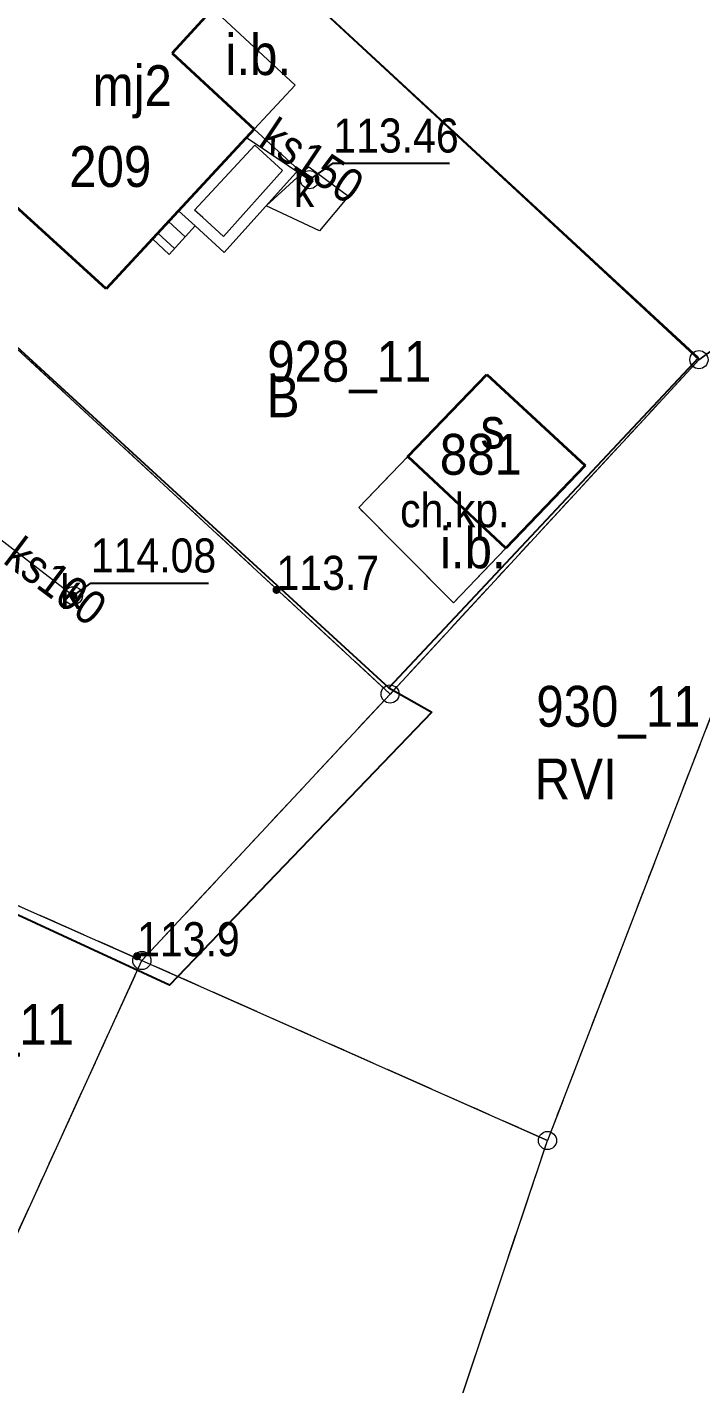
# Model space of a CAD drawing. Extents: x 6512885 to 6513481, y 5959590 to 5960000.
# Drawn here: x 6513145.2 to 6513174.9, y 5959660.7 to 5959720.5 of the extents above; entities that cross this region are included whole.
import ezdxf
from ezdxf.enums import TextEntityAlignment as Align

# ---------------------------------------------------------------- set-up
doc = ezdxf.new("R2010")
doc.units = 0
doc.header["$MEASUREMENT"] = 0
for name, pattern in [('2.0_1.0', [3, 2, -1]), ('217-1000', [2.8, 2.1, -0.7]), ('218-1000', [1.4, 0.7, -0.7]), ('219-1000', [0])]:
    doc.linetypes.add(name, pattern=pattern)
doc.layers.get('0').update_dxf_attribs({"color": 2, "linetype": 'CONTINUOUS', "lineweight": 5})
for name, color, linetype in [('202-Punkt graniczny stabilizowany trwale', 7, 'CONTINUOUS'), ('210-Oznaczenie użytku', 7, 'CONTINUOUS'), ('211-Nr działki', 7, 'CONTINUOUS'), ('217-Granica konturu klasyfikcyjnego', 7, 'CONTINUOUS'), ('218-Granica użytku', 7, 'CONTINUOUS'), ('219-Linia granicy', 7, 'CONTINUOUS'), ('312-Budynek (powierzchnia)', 7, 'CONTINUOUS'), ('312-Numer ewidencyjny budynku', 7, 'CONTINUOUS'), ('312-Numer ewidencyjny budynku-Atr124', 7, 'CONTINUOUS'), ('352-schody (powierzchnia)', 7, 'CONTINUOUS'), ('chodnik (powierzchnia)', 7, 'CONTINUOUS'), ('chodnik (powierzchnia)-Atr17', 7, 'CONTINUOUS'), ('inna budowla (powierzchnia)', 7, 'CONTINUOUS'), ('inna budowla (powierzchnia)-Atr17', 7, 'CONTINUOUS'), ('komora podziemna - przewód kanalizacyjny (powierzchnia)', 7, 'CONTINUOUS'), ('ogrodzenie trwałe (linia)', 7, 'CONTINUOUS'), ('przewód kanalizacyjny (linia)', 7, 'CONTINUOUS'), ('przewód kanalizacyjny (linia)-Atr1', 7, 'CONTINUOUS'), ('punkt o określonej wysokości (sieć kanalizacyjna)', 7, 'CONTINUOUS'), ('punkt o określonej wysokości (sieć kanalizacyjna)-Atr2', 7, 'CONTINUOUS'), ('punkt wysokościowy naturalny', 7, 'CONTINUOUS'), ('punkt wysokościowy naturalny-Atr2', 7, 'CONTINUOUS'), ('taras (powierzchnia)', 7, 'CONTINUOUS'), ('właz okrągły - siec kanalizacyjna (punkt)', 7, 'CONTINUOUS'), ('właz okrągły - siec kanalizacyjna (punkt)-Atr17', 7, 'CONTINUOUS')]:
    doc.layers.add(name, color=color, linetype=linetype)
doc.styles.get("Standard").update_dxf_attribs({"font": 'txt', "width": 0.75})
doc.linetypes.add('902-1000', pattern='A,5,0,[1,ksztalty.shx,S=1,R=0,X=0,Y=0],5', length=10)

# ---------------------------------------------------------------- blocks, each defined once
blk = doc.blocks.new('US22')
at = {"color": 0, "linetype": 'Continuous', "lineweight": 0}
blk.add_circle((0, 0), 0.4, dxfattribs=at)
blk = doc.blocks.new('PW01')
at = {"linetype": 'Continuous', "lineweight": 13}
h = blk.add_hatch(color=0, dxfattribs=at)
edge = h.paths.add_edge_path()
edge.add_arc((0, 0), 0.18, 0, 360)
blk = doc.blocks.new('202')
at = {"color": 0, "linetype": 'Continuous', "lineweight": 0}
blk.add_circle((0, 0), 0.4, dxfattribs=at)

msp = doc.modelspace()

# ---------------------------------------------------------------- linework, layer by layer
at = {"layer": '217-Granica konturu klasyfikcyjnego', "color": 3, "linetype": '217-1000', "lineweight": 13, "flags": 128}
for points in [[(6513145.35, 5959733.18), (6513174.81, 5959705.86)], [(6513161.21, 5959691.13), (6513131.67, 5959718.46)], [(6513183.91, 5959712.44), (6513168.14, 5959671.46)], [(6513174.81, 5959705.86), (6513183.91, 5959712.44)], [(6513174.81, 5959705.86), (6513161.21, 5959691.13)], [(6513150.28, 5959679.39), (6513161.21, 5959691.13)], [(6513150.28, 5959679.39), (6513136.56, 5959685.47)], [(6513142.13, 5959661.53), (6513150.28, 5959679.39)], [(6513168.14, 5959671.46), (6513150.28, 5959679.39)], [(6513156.31, 5959636.12), (6513168.14, 5959671.46)]]:
    msp.add_lwpolyline(points, dxfattribs=at)
at = {"layer": '218-Granica użytku', "color": 3, "linetype": '218-1000', "lineweight": 13, "flags": 128}
for points in [[(6513174.81, 5959705.86), (6513145.35, 5959733.18)], [(6513161.21, 5959691.13), (6513131.67, 5959718.46)], [(6513183.91, 5959712.44), (6513168.14, 5959671.46)], [(6513174.81, 5959705.86), (6513183.91, 5959712.44)], [(6513161.21, 5959691.13), (6513174.81, 5959705.86)], [(6513150.28, 5959679.39), (6513161.21, 5959691.13)], [(6513150.28, 5959679.39), (6513136.56, 5959685.47)], [(6513142.13, 5959661.53), (6513150.28, 5959679.39)], [(6513168.14, 5959671.46), (6513150.28, 5959679.39)], [(6513156.31, 5959636.12), (6513168.14, 5959671.46)]]:
    msp.add_lwpolyline(points, dxfattribs=at)
at = {"layer": '219-Linia granicy', "color": 7, "linetype": '219-1000', "lineweight": 13, "flags": 128}
for points in [[(6513145.35, 5959733.18), (6513174.81, 5959705.86)], [(6513131.67, 5959718.46), (6513161.21, 5959691.13)], [(6513183.91, 5959712.44), (6513168.14, 5959671.46)], [(6513183.91, 5959712.44), (6513174.81, 5959705.86)], [(6513161.21, 5959691.13), (6513174.81, 5959705.86)], [(6513111.53, 5959696.56), (6513150.28, 5959679.39)], [(6513150.28, 5959679.39), (6513161.21, 5959691.13)], [(6513142.13, 5959661.53), (6513150.28, 5959679.39)], [(6513150.28, 5959679.39), (6513168.14, 5959671.46)], [(6513156.31, 5959636.12), (6513168.14, 5959671.46)]]:
    msp.add_lwpolyline(points, dxfattribs=at)
at = {"layer": '312-Budynek (powierzchnia)', "color": 7, "linetype": 'Continuous', "lineweight": 35, "flags": 128}
for points in [[(6513153.41, 5959721.31), (6513151.62, 5959719.36)], [(6513151.62, 5959719.36), (6513155.23, 5959716.02)], [(6513148.7, 5959708.98), (6513140.71, 5959716.27)], [(6513155.23, 5959716.02), (6513148.7, 5959708.98)], [(6513161.99, 5959701.59), (6513165.47, 5959705.21)], [(6513165.47, 5959705.21), (6513169.8, 5959701.2)], [(6513166.3, 5959697.55), (6513161.99, 5959701.59)], [(6513169.8, 5959701.2), (6513166.3, 5959697.55)]]:
    msp.add_lwpolyline(points, dxfattribs=at)
at = {"layer": '352-schody (powierzchnia)', "color": 7, "linetype": 'Continuous', "lineweight": 18, "flags": 128}
msp.add_lwpolyline([(6513152.63, 5959711.75), (6513151.48, 5959710.5), (6513150.74, 5959711.18), (6513151.89, 5959712.42)], close=True, dxfattribs=at)
msp.add_lwpolyline([(6513152.63, 5959711.75), (6513151.48, 5959710.5), (6513150.74, 5959711.18), (6513151.89, 5959712.42)], close=True, dxfattribs=at)
for points in [[(6513152.191, 5959711.273), (6513151.454, 5959711.95)], [(6513151.717, 5959710.758), (6513150.978, 5959711.437)]]:
    msp.add_lwpolyline(points, dxfattribs=at)
at = {"layer": 'chodnik (powierzchnia)', "color": 7, "linetype": '2.0_1.0', "lineweight": 18, "flags": 128}
msp.add_lwpolyline([(6513159.83, 5959699.35), (6513161.99, 5959701.59), (6513166.3, 5959697.55), (6513164, 5959695.15)], close=True, dxfattribs=at)
at = {"layer": 'inna budowla (powierzchnia)', "color": 7, "linetype": 'Continuous', "lineweight": 18, "flags": 128}
for points in [[(6513153.41, 5959721.31), (6513157.03, 5959717.96), (6513155.23, 5959716.02), (6513151.62, 5959719.36)], [(6513159.83, 5959699.35), (6513161.99, 5959701.59), (6513166.3, 5959697.55), (6513164, 5959695.15)]]:
    msp.add_lwpolyline(points, close=True, dxfattribs=at)
at = {"layer": 'komora podziemna - przewód kanalizacyjny (powierzchnia)', "color": 34, "linetype": 'Continuous', "lineweight": 18, "flags": 128}
msp.add_lwpolyline([(6513157.63, 5959714.35), (6513159.38, 5959713.07), (6513158.1, 5959711.53), (6513155.75, 5959712.64)], close=True, dxfattribs=at)
at = {"layer": 'ogrodzenie trwałe (linia)', "color": 7, "linetype": '902-1000', "lineweight": 25, "flags": 128}
for points in [[(6513174.79, 5959705.94), (6513145.4, 5959733.11), (6513145.23, 5959732.95)], [(6513174.79, 5959705.94), (6513161.15, 5959691.4)]]:
    msp.add_lwpolyline(points, dxfattribs=at)
msp.add_lwpolyline([(6513163.05, 5959690.33), (6513151.49, 5959678.3), (6513123.11, 5959691.44), (6513111.64, 5959696.64), (6513121.98, 5959707.8), (6513131.7, 5959718.41), (6513161.15, 5959691.4)], close=True, dxfattribs=at)
at = {"layer": 'przewód kanalizacyjny (linia)', "color": 34, "linetype": 'Continuous', "lineweight": 18, "flags": 128}
for points in [[(6513154.89, 5959715.65), (6513157.66, 5959713.79)], [(6513147.26, 5959695.46), (6513142.3, 5959699.27)]]:
    msp.add_lwpolyline(points, dxfattribs=at)
at = {"layer": 'punkt o określonej wysokości (sieć kanalizacyjna)-Atr2', "color": 7, "flags": 128}
for points in [[(6513157.66, 5959713.79), (6513158.71, 5959714.52), (6513163.833, 5959714.52)], [(6513147.26, 5959695.46), (6513148.03, 5959696.02), (6513153.206, 5959696.02)]]:
    msp.add_lwpolyline(points, dxfattribs=at)
at = {"layer": 'taras (powierzchnia)', "color": 0, "lineweight": 13}
for p, q in [((6513151.89, 5959712.42), (6513155.23, 5959716.02)), ((6513155.23, 5959716.02), (6513157.17, 5959714.23)), ((6513152.6, 5959712.451), (6513155.257, 5959715.315)), ((6513155.257, 5959715.315), (6513156.47, 5959714.196)), ((6513156.47, 5959714.196), (6513153.874, 5959711.29)), ((6513157.17, 5959714.23), (6513153.91, 5959710.58)), ((6513152.63, 5959711.75), (6513151.89, 5959712.42)), ((6513152.966, 5959712.12), (6513152.6, 5959712.451)), ((6513153.874, 5959711.29), (6513152.966, 5959712.12)), ((6513153.91, 5959710.58), (6513152.63, 5959711.75))]:
    msp.add_line(p, q, dxfattribs=at)

# ---------------------------------------------------------------- block references
at = {"layer": '202-Punkt graniczny stabilizowany trwale', "color": 7, "linetype": 'Continuous', "lineweight": 13}
for p in [(6513174.81, 5959705.86), (6513161.21, 5959691.13), (6513150.28, 5959679.39), (6513168.14, 5959671.46)]:
    msp.add_blockref('202', p, dxfattribs=at)
at = {"layer": 'punkt o określonej wysokości (sieć kanalizacyjna)', "color": 34, "linetype": 'Continuous', "lineweight": 13}
for p in [(6513157.66, 5959713.79), (6513147.26, 5959695.46)]:
    msp.add_blockref('PW01', p, dxfattribs=at)
at = {"layer": 'punkt wysokościowy naturalny', "color": 7, "linetype": 'Continuous', "lineweight": 13}
for p in [(6513156.21, 5959695.72), (6513150.07, 5959679.58)]:
    msp.add_blockref('PW01', p, dxfattribs=at)
at = {"layer": 'właz okrągły - siec kanalizacyjna (punkt)', "color": 7, "linetype": 'Continuous', "lineweight": 13}
for p in [(6513157.66, 5959713.79), (6513147.26, 5959695.46)]:
    msp.add_blockref('US22', p, dxfattribs=at)

# ---------------------------------------------------------------- texts
at = {"layer": '210-Oznaczenie użytku', "color": 3, "linetype": 'Continuous', "lineweight": 18, "width": 0.9}
for s, p in [('B', (6513155.78, 5959703.32)), ('RVI', (6513167.58, 5959686.49))]:
    msp.add_text(s, height=1.8, dxfattribs=at).set_placement(p)
at = {"layer": '211-Nr działki', "color": 7, "linetype": 'Continuous', "lineweight": 18, "width": 0.9}
for s, p in [('928_11', (6513155.8, 5959706.69)), ('930_11', (6513167.65, 5959691.49))]:
    msp.add_text(s, height=1.8, dxfattribs=at).set_placement(p, align=Align.TOP_LEFT)
msp.add_text('723/2_11', height=1.8, dxfattribs=at).set_placement((6513138.26, 5959675.68))
at = {"layer": '312-Numer ewidencyjny budynku', "color": 7, "linetype": 'Continuous', "lineweight": 18, "width": 0.9}
msp.add_text('209', height=1.8, dxfattribs=at).set_placement((6513147.08, 5959715.27), align=Align.TOP_LEFT)
msp.add_text('881', height=1.8, dxfattribs=at).set_placement((6513163.4, 5959700.79))
at = {"layer": '312-Numer ewidencyjny budynku-Atr124', "color": 7, "width": 0.9}
msp.add_text('mj2', height=1.8, dxfattribs=at).set_placement((6513148.11, 5959717.03))
msp.add_text('s', height=1.8, dxfattribs=at).set_placement((6513165.73, 5959702.85), align=Align.MIDDLE_CENTER)
at = {"layer": 'chodnik (powierzchnia)-Atr17', "color": 7, "width": 0.9}
msp.add_text('ch.kp.', height=1.5, dxfattribs=at).set_placement((6513161.65, 5959698.48))
at = {"layer": 'inna budowla (powierzchnia)-Atr17', "color": 7, "width": 0.9}
for p in [(6513153.96, 5959718.4), (6513163.41, 5959696.67)]:
    msp.add_text('i.b.', height=1.8, dxfattribs=at).set_placement(p)
at = {"layer": 'przewód kanalizacyjny (linia)-Atr1', "color": 34, "width": 0.9}
msp.add_text('ks150', height=1.5, rotation=326.119, dxfattribs=at).set_placement((6513155.36, 5959715.34))
msp.add_text('ks100', height=1.5, rotation=-36.741, dxfattribs=at).set_placement((6513144.56, 5959697.54), align=Align.MIDDLE_LEFT)
at = {"layer": 'punkt o określonej wysokości (sieć kanalizacyjna)-Atr2', "color": 34, "width": 0.9}
for s, p in [('113.46', (6513158.71, 5959714.535)), ('114.08', (6513148.03, 5959696.035))]:
    msp.add_text(s, height=1.5, dxfattribs=at).set_placement(p, align=Align.BOTTOM_LEFT)
at = {"layer": 'punkt wysokościowy naturalny-Atr2', "color": 7, "width": 0.9}
for s, p in [('113.7', (6513156.21, 5959695.72)), ('113.9', (6513150.07, 5959679.58))]:
    msp.add_text(s, height=1.5, dxfattribs=at).set_placement(p)
at = {"layer": 'właz okrągły - siec kanalizacyjna (punkt)-Atr17', "color": 7, "width": 0.9}
for p in [(6513156.97, 5959712.58), (6513146.69, 5959694.88)]:
    msp.add_text('k', height=1.5, dxfattribs=at).set_placement(p)

doc.saveas('drawing.dxf')
